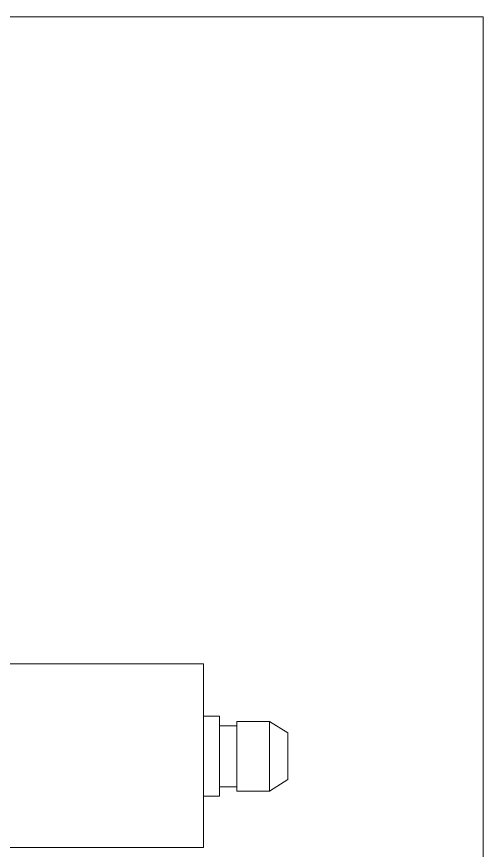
# Model space of a CAD drawing. Header units: millimetres. Extents: x 2162 to 93478, y -2737 to 52379.
# Drawn here: x 49040.9 to 49255.2, y 9076.9 to 9460.1 of the extents above; entities that cross this region are included whole.
import ezdxf

# ---------------------------------------------------------------- set-up
doc = ezdxf.new("R2010")
doc.units = ezdxf.units.MM
doc.layers.add('equipment 1', color=4, linetype='Continuous', lineweight=9)

# ---------------------------------------------------------------- blocks, each defined once
blk = doc.blocks.new('equipment 0533')
at = {"color": 0}
for p, q in [((407, 1371.5), (407, 948)), ((535.5, 1245.5), (535.5, 1330)), ((535.5, 1330), (755.5, 1330)), ((496.8, 1298.75), (505.2, 1304)), ((505.2, 1277.41), (505.2, 1304)), ((505.2, 1304), (520.2, 1304)), ((520.2, 1277.41), (520.2, 1304)), ((528.2, 1275.86), (528.2, 1306.35)), ((528.2, 1306.35), (535.5, 1306.35)), ((520.2, 1302), (528.2, 1302)), ((496.8, 1280.89), (496.8, 1298.75)), ((496.8, 1277.25), (496.8, 1280.89)), ((496.8, 1277.25), (505.2, 1272)), ((505.2, 1272), (505.2, 1277.41)), ((520.2, 1272), (520.2, 1277.41)), ((520.2, 1274), (528.2, 1274)), ((528.2, 1269.65), (528.2, 1275.86)), ((505.2, 1272), (520.2, 1272)), ((528.2, 1269.65), (535.5, 1269.65)), ((535.5, 1245.5), (755.5, 1245.5)), ((407, 948), (702, 948))]:
    blk.add_line(p, q, dxfattribs=at)

msp = doc.modelspace()

# ---------------------------------------------------------------- block references
at = {"layer": 'equipment 1', "rotation": 180}
msp.add_blockref('equipment 0533', (49662.19, 10408.15, -706.5), dxfattribs=at)

doc.saveas('drawing.dxf')
